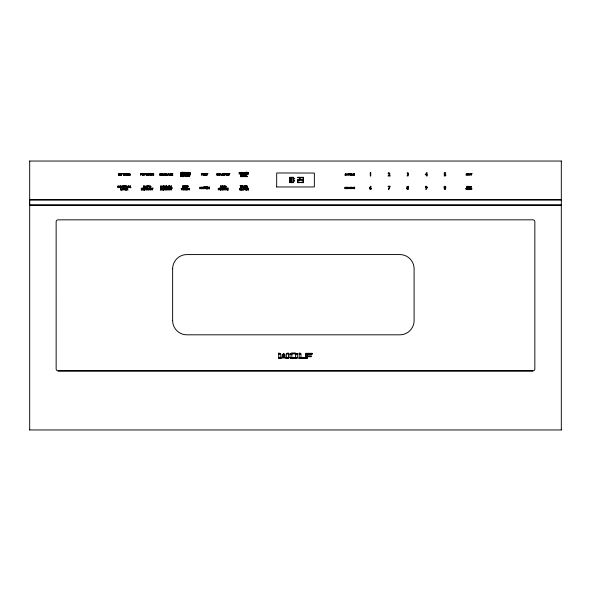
<?xml version="1.0" encoding="UTF-8"?>
<svg xmlns="http://www.w3.org/2000/svg" width="591" height="591" viewBox="0 0 591 591"><rect width="100%" height="100%" fill="white"/><g stroke="black" fill="none" stroke-linecap="round" stroke-linejoin="round"><path stroke-width="0.89" d="M281.737 357.961L278.679 358.264L278.679 353.071L279.898 353.374M284.182 355.819L282.343 356.129L282.343 354.6L282.956 354.29L282.653 354.6M283.872 353.987L283.872 353.374L283.569 353.677M284.485 355.819L284.796 356.129L284.796 354.6L283.266 354.6L283.266 353.677L283.872 353.677M286.325 358.264L288.157 358.574L288.157 357.961M278.679 357.961L288.467 357.961L288.467 353.071L286.938 353.374M289.996 354.29L289.996 353.677L297.332 353.677L297.332 357.961L289.996 357.961L289.996 354.29L292.139 353.987M297.613 182.649L297.613 182.242L300.117 182.242L300.117 182.649L297.613 182.649L297.613 179.974L298.012 179.974L298.012 182.649M299.172 357.961L299.172 353.071L300.398 353.374M300.117 177.307L300.117 177.706L297.613 177.706L297.613 177.307L300.117 177.307L300.117 180.174L297.613 180.174L297.613 179.775L300.117 179.775M304.986 357.961L298.861 358.264L304.986 358.264L304.986 357.658L299.172 357.658M307.431 357.045L307.431 358.264L305.591 358.264L305.591 353.374L312.321 353.374L312.321 353.987L305.591 353.987M29.683 160.988L29.683 430.012M29.602 199.957L29.602 204.966M276.662 186.941L276.706 172.971L314.375 173.052L314.346 186.955L276.706 186.978M561.317 430.012L561.317 160.988M186.911 176.657C187.384 171.021 189.497 178.704 188.263 176.081L185.7 176.657L185.7 174.714L186.8 174.714L185.98 174.966L185.98 175.549L186.771 175.549L185.98 175.8L185.98 176.406L186.83 176.657M351.054 175.231C351.416 171.006 352.997 176.768 352.073 174.803L350.145 175.231L350.145 173.776L350.973 173.776L350.36 173.961L350.951 174.404L350.36 175.039L350.995 175.231M351.29 188.692C351.645 184.466 353.226 190.228 352.302 188.263L350.382 188.692L350.382 187.236L351.209 187.236L350.589 187.428L351.187 187.864L350.589 188.507L351.224 188.692M469.357 189.6C469.712 185.375 471.293 191.137 470.37 189.172L468.449 189.6L468.449 188.145L469.276 188.145L468.656 188.337L469.254 188.773L468.656 189.415L469.291 189.6M426.576 173.599L425.83 174.53L426.591 174.53L426.591 173.599M126.666 189.068L127.833 188.174L126.984 189.098L128.04 190.117L126.666 189.157M182.804 186.645L183.971 185.759L183.121 186.675L184.178 187.694L182.804 186.741M247.348 189.068L248.516 188.174L247.673 189.098L248.722 190.117L247.348 189.157M29.624 199.98L561.398 199.957M29.735 161.048L561.265 161.048M29.735 205.21L561.265 205.21M561.265 199.714L29.735 199.714M561.376 204.944L29.624 204.944M561.265 429.952L29.735 429.952M290.883 177.706L293.387 177.706M303.486 177.706L300.974 177.706L300.974 177.307L303.486 177.307L303.486 182.649L300.974 182.649L300.974 182.242L303.486 182.242M303.486 179.775L300.974 179.775L300.974 180.174L303.486 180.174M289.627 179.974L290.026 179.974M290.883 179.974L291.282 179.974M292.988 179.974L293.387 179.974M300.117 179.974L299.718 179.974L299.718 177.307M303.087 179.974L303.486 179.974M290.883 182.242L293.387 182.242M278.679 353.374L280.208 353.677M288.467 353.374L286.628 353.374L286.628 353.987M299.172 353.374L300.701 353.374L300.701 353.987M278.679 353.677L280.511 353.987M278.679 353.987L280.814 353.987L280.814 357.348M283.266 353.987L284.182 354.29M288.467 353.987L286.325 353.987L286.325 357.348M289.996 353.987L292.442 353.677M297.332 353.987L294.887 353.677M299.172 353.987L301.004 353.987L301.004 357.348M283.266 354.29L284.485 354.6M297.332 354.29L295.197 353.987M305.591 354.29L312.018 353.987M305.591 354.6L311.716 354.29M282.343 354.903L284.796 354.903M305.591 354.903L307.734 354.6M282.343 355.819L284.796 355.819M305.591 355.819L311.405 355.819L311.405 356.735L305.591 356.735M305.591 357.045L307.734 356.735M278.679 357.348L288.467 357.348M289.996 357.348L292.139 357.658M297.332 357.348L295.197 357.658M299.172 357.348L301.314 357.658M289.996 357.658L292.442 357.961M297.332 357.658L294.887 357.961M288.157 358.264L285.409 357.961M532.897 370.889L58.103 370.889A1.95 1.95 0 0 1 56.152 368.939L56.145 221.788A1.95 1.95 0 0 1 58.103 219.837L532.897 219.83A1.95 1.95 0 0 1 534.848 221.788L534.855 368.939A1.958 1.958 0 0 1 532.897 370.904L58.103 370.904M160.907 186.187L161.506 186.941L162.148 186.187C162.008 190.494 163.227 183.69 161.528 186.549C159.836 183.69 161.062 190.494 160.907 186.187M243.049 174.714C243.603 180.78 246.011 171.043 243.906 176.074L243.322 174.714L241.837 174.714L241.837 176.657L242.96 176.657L242.111 176.406L242.111 175.8L242.908 175.8L242.111 175.549L242.111 174.966L242.938 174.714M162.614 173.503C163.168 179.568 165.583 169.831 163.478 174.87L162.894 173.503L161.402 173.503L161.402 175.446L162.532 175.446L161.683 175.195L161.683 174.589L162.473 174.589L161.683 174.338L161.683 173.754L162.503 173.503M312.321 353.374L305.902 353.374M307.431 354.903L307.431 355.819M307.128 358.264L305.902 358.264M304.675 358.264L299.172 358.264M303.087 177.307L303.087 182.649M297.029 353.677L290.299 353.677M297.029 357.961L290.299 357.961M296.726 353.374L290.602 353.374M296.726 358.264L290.602 358.264M295.5 353.071L291.526 353.071M295.5 354.29L295.5 357.348M295.5 358.574L291.828 358.574M292.988 177.307L292.988 182.649M291.828 354.29L291.828 357.348M291.282 177.307L291.282 182.649M285.712 357.348L281.124 357.348M284.796 357.045L282.343 357.045M283.872 356.129L282.653 356.129M280.511 358.264L278.982 358.264M172.631 268.809L172.631 320.573M172.638 268.809A14.236 14.236 0 0 1 186.874 254.581L399.871 254.566A14.236 14.236 0 0 1 414.106 268.809L414.114 320.573A14.243 14.243 0 0 1 399.871 334.816L186.874 334.816A14.236 14.236 0 0 1 172.638 320.573M426.879 187.214C425.815 188.802 425.66 185.352 426.879 187.214M146.575 186.889C145.334 189.15 144.935 183.247 145.305 187.399L146.76 187.347L146.856 185.759L146.575 186.889M168.332 186.889C167.09 189.15 166.692 183.247 167.061 187.399L168.516 187.347L168.612 185.759L168.332 186.889M222.401 174.633C221.16 176.894 220.761 170.991 221.13 175.143L222.585 175.099L222.681 173.503L222.401 174.633M224.728 189.305C223.487 191.565 223.088 185.67 223.457 189.814L224.912 189.77L225.008 188.174L224.728 189.305M389.447 173.784L388.073 176.029L390.156 176.029L390.156 175.586L388.9 175.586L389.816 174.256L389.787 173.2L388.915 172.712L388.147 173.023L388.147 173.614L388.885 173.17L389.447 173.784M444.447 187.192L444.964 189.09L445.481 187.192L444.964 186.623L444.447 187.192M408.514 173.569L408.071 175.948C405.699 175.882 407.93 175.874 408.019 174.81L407.391 174.123C409.26 173.466 405.241 172.609 408.056 172.816L408.514 173.569M444.04 186.97L444.41 189.327L445.518 189.327L445.887 186.97L444.964 186.172L444.04 186.97M406.734 188.293L407.199 189.415L408.64 189.083L408.263 186.298L406.896 186.63L406.734 188.293M160.959 173.998L161.07 175.165L159.799 175.446L159.799 173.503L160.959 173.998M126.999 186.298L127.035 187.694C125.669 184.82 126.156 190.627 125.868 185.759L126.999 186.298M147.351 188.721L147.388 190.117C146.021 187.244 146.509 193.05 146.221 188.174L147.351 188.721M151.281 174.042L151.318 175.446C149.944 172.572 150.439 178.371 150.151 173.503L151.281 174.042M167.105 174.042L166.78 174.522L167.482 175.446L168.509 173.488L169.381 175.446L168.834 174.87L167.142 175.446C165.776 172.572 166.263 178.371 165.975 173.503L167.105 174.042M166.499 188.721L166.536 190.117C165.17 187.244 165.657 193.05 165.369 188.174L166.499 188.721M181.614 175.254L181.651 176.657C180.277 173.784 180.765 179.583 180.484 174.714L181.614 175.254M187.207 188.721L187.244 190.117C185.869 187.244 186.364 193.05 186.076 188.174L187.207 188.721M190.184 172.838L190.228 174.234C188.854 171.36 189.342 177.16 189.061 172.291L190.184 172.838M224.196 174.042L224.24 175.446C222.866 172.572 223.354 178.371 223.073 173.503L224.196 174.042M248.486 172.838L248.53 174.234C247.156 171.36 247.644 177.16 247.363 172.291L248.486 172.838M247.437 186.298L247.474 187.694C246.1 184.82 246.595 190.627 246.307 185.759L247.437 186.298M349.709 174.182C350.227 176.074 348.431 174.5 348.86 173.776L349.709 174.182M349.938 187.643C350.456 189.534 348.668 187.968 349.096 187.236L349.938 187.643M369.656 187.569L369.641 188.987L371.052 189.401L371.407 188.071L370.099 187.739L371.104 186.534L370.823 186.172L369.656 187.569M470.466 174.182C470.983 176.074 469.195 174.5 469.623 173.776L470.466 174.182M471.788 188.551C472.305 190.442 470.517 188.876 470.946 188.145L471.788 188.551M126.71 186.291C126.075 187.369 126.031 185.249 126.71 186.291M147.063 188.706C146.428 189.792 146.383 187.665 147.063 188.706M150.993 174.035C150.358 175.121 150.313 172.993 150.993 174.035M166.817 174.035C166.182 175.121 166.137 172.993 166.817 174.035M166.211 188.706C165.576 189.792 165.532 187.665 166.211 188.706M181.326 175.246C180.683 176.332 180.647 174.205 181.326 175.246M189.896 172.823C189.26 173.909 189.223 171.782 189.896 172.823M186.919 188.706C186.283 189.792 186.239 187.665 186.919 188.706M223.908 174.035C223.272 175.121 223.235 172.993 223.908 174.035M248.198 172.823C247.563 173.909 247.526 171.782 248.198 172.823M247.149 186.291C246.506 187.369 246.469 185.249 247.149 186.291M349.488 174.175C349.015 174.988 348.986 173.392 349.488 174.175M349.724 187.635C349.244 188.448 349.215 186.859 349.724 187.635M470.251 174.175C469.771 174.988 469.742 173.392 470.251 174.175M471.574 188.544C471.093 189.356 471.071 187.761 471.574 188.544M142.823 189.15L141.604 189.866L141.604 188.426L142.823 189.15M161.971 189.15L160.752 189.866L160.752 188.426L161.971 189.15M223.694 186.726L222.467 187.45L222.467 186.002L223.694 186.726M225.828 186.726L224.61 187.45L224.61 186.002L225.828 186.726M346.038 187.968L345.122 188.507L345.122 187.428L346.038 187.968M427.359 187.369L426.045 189.541L425.756 189.194L426.754 187.96L425.779 187.975L425.321 187.148A0.983 0.983 0 0 1 426.318 186.172L427.359 187.369M371.059 188.551L370.535 189.09L369.996 188.219L371.059 188.551M160.848 174.884L160.08 175.195L160.08 174.581L160.848 174.884M141.744 174.057L140.518 175.446L140.518 173.503L141.744 174.057M145.541 174.057L144.315 175.446L144.315 173.503L145.541 174.057M188.455 186.313L187.229 187.694L187.229 185.759L188.455 186.313M240.374 172.853L239.148 174.234L239.148 172.291L240.374 172.853M471.433 186.749L470.517 187.79L470.517 186.328L471.433 186.749M408.307 188.573C407.051 190.339 407.059 186.808 408.307 188.573M121.576 186.726L120.527 187.724L119.493 186.726L120.534 185.729L121.576 186.726M124.029 189.15L122.98 190.147L121.938 189.15L122.98 188.152L124.029 189.15M129.592 186.726L128.535 187.724L127.501 186.726L128.542 185.729L129.592 186.726M141.456 174.049L140.798 174.352L140.798 173.754L141.456 174.049M143.99 174.471L142.941 175.468L141.899 174.471L142.948 173.473L143.99 174.471M145.253 174.049L144.596 174.352L144.596 173.754L145.253 174.049M149.804 174.471L148.755 175.468L147.713 174.471L148.762 173.473L149.804 174.471M149.937 189.15L148.888 190.147L147.853 189.15L148.895 188.152L149.937 189.15M150.964 186.726L149.915 187.724L148.873 186.726L149.915 185.729L150.964 186.726M169.085 189.15L168.036 190.147L167.002 189.15L168.043 188.152L169.085 189.15M188.706 173.259L187.657 174.256L186.623 173.259L187.665 172.262L188.706 173.259M188.167 186.305L187.51 186.608L187.51 186.002L188.167 186.305M202.89 187.938L201.834 188.935L200.8 187.938L201.841 186.941L202.89 187.938M220.709 174.471L219.653 175.468L218.618 174.471L219.66 173.473L220.709 174.471M240.086 172.838L239.429 173.141L239.429 172.542L240.086 172.838M242.62 173.259L241.571 174.256L240.53 173.259L241.571 172.262L242.62 173.259M244.711 189.15L243.662 190.147L242.628 189.15L243.669 188.152L244.711 189.15M470.273 187.059L469.483 187.805L468.707 187.059L469.49 186.313L470.273 187.059M471.219 186.741C470.672 187.546 470.665 185.943 471.219 186.741M160.671 174.02C159.998 175.091 159.976 173.037 160.671 174.02M407.295 186.852C407.398 188.832 409.142 185.988 407.295 186.852M445.865 175.025L445.348 175.941C444.026 176.436 443.531 175.172 445.06 175.549L445.259 174.663L444.247 174.463L444.247 172.757L445.703 172.757L445.703 173.178L444.676 173.178L444.676 173.998L445.865 175.025M119.877 186.342L120.143 187.369L121.192 187.111L120.919 186.084L119.877 186.342M122.33 188.765L122.596 189.792L123.637 189.526L123.371 188.507L122.33 188.765M127.885 186.342L128.151 187.369L129.2 187.111L128.934 186.084L127.885 186.342M142.291 174.094L142.557 175.113L143.606 174.855L143.332 173.828L142.291 174.094M148.105 174.094L148.371 175.113L149.42 174.855L149.146 173.828L148.105 174.094M148.238 188.765L148.504 189.792L149.553 189.526L149.287 188.507L148.238 188.765M149.264 186.342L149.53 187.369L150.572 187.111L150.306 186.084L149.264 186.342M167.386 188.765L167.652 189.792L168.701 189.526L168.435 188.507L167.386 188.765M187.007 172.882L187.273 173.902L188.322 173.643L188.056 172.616L187.007 172.882M201.191 187.554L201.457 188.581L202.499 188.315L202.233 187.295L201.191 187.554M219.002 174.094L219.276 175.113L220.317 174.855L220.051 173.828L219.002 174.094M240.921 172.882L241.187 173.902L242.229 173.643L241.963 172.616L240.921 172.882M243.012 188.765L243.278 189.792L244.327 189.526L244.061 188.507L243.012 188.765M468.995 186.771L469.195 187.539L469.978 187.347L469.779 186.579L468.995 186.771M119.183 174.943C117.232 175.852 119.471 175.158 118.303 174.397C119.094 172.86 118.348 173.732 118.961 174.493L119.183 174.943M117.616 186.224L117.934 187.561L119.234 187.554L118.141 187.369L117.772 186.726L119.212 185.892L117.616 186.224M124.428 188.647L124.745 189.984L126.046 189.977L124.952 189.792L124.583 189.15L126.023 188.307L124.428 188.647M130.397 174.943C128.446 175.852 130.685 175.158 129.518 174.397C130.308 172.86 129.562 173.732 130.183 174.493L130.397 174.943M145.844 173.976L146.162 175.313L147.462 175.298L146.369 175.121L145.999 174.478L147.44 173.636L145.844 173.976M143.111 189.15L142.63 189.977L141.323 190.117L141.323 188.174L142.667 188.33L143.111 189.15M151.281 189.615C149.338 190.531 151.569 189.837 150.402 189.068C151.2 187.539 150.446 188.403 151.067 189.172L151.281 189.615M162.259 189.15L161.779 189.977L160.471 190.117L160.471 188.174L161.816 188.33L162.259 189.15M170.43 189.615C168.487 190.531 170.718 189.837 169.551 189.068C170.348 187.539 169.595 188.403 170.215 189.172L170.43 189.615M181.452 173.732C179.501 174.641 181.733 173.953 180.565 173.185C181.363 171.649 180.61 172.52 181.23 173.281L181.452 173.732M186.401 173.732C184.458 174.641 186.69 173.953 185.522 173.185C186.32 171.649 185.567 172.52 186.187 173.281L186.401 173.732M200.578 188.411C198.635 189.319 200.866 188.625 199.699 187.857C200.497 186.328 199.743 187.192 200.364 187.96L200.578 188.411M223.982 186.726L223.501 187.554L222.194 187.694L222.194 185.759L223.531 185.906L223.982 186.726M226.117 186.726L225.636 187.554L224.329 187.694L224.329 185.759L225.673 185.906L226.117 186.726M239.362 188.647L239.673 189.984L240.973 189.977L239.887 189.792L239.51 189.15L240.951 188.307L239.362 188.647M245.117 188.647L245.428 189.984L246.728 189.977L245.642 189.792L245.265 189.15L246.713 188.307L245.117 188.647M347.39 174.123L347.626 175.128L348.601 175.121L347.501 174.508L348.587 173.872L347.39 174.123M346.252 187.968L345.89 188.588L344.908 188.692L344.908 187.236L345.912 187.347L346.252 187.968M347.626 187.591L347.863 188.595L348.83 188.588L347.737 187.968L348.816 187.34L347.626 187.591M353.388 174.855C351.933 175.542 353.603 175.017 352.731 174.441C353.329 173.296 352.761 173.946 353.226 174.522L353.388 174.855M353.625 188.322C352.162 189.002 353.839 188.485 352.96 187.908C353.558 186.756 352.997 187.406 353.462 187.982L353.625 188.322M466.676 174.855C465.213 175.542 466.89 175.017 466.011 174.441C466.609 173.296 466.048 173.946 466.506 174.522L466.676 174.855M465.937 188.499L466.166 189.504L467.141 189.497L466.048 188.876L467.126 188.248L465.937 188.499M467.252 187.413C465.789 188.093 467.466 187.576 466.587 187C466.646 185.98 467.363 186.364 466.787 186.882L467.252 187.413M127.604 174.094L127.885 175.121L128.712 175.135L128.343 174.485L128.993 174.485L128.993 175.313L127.722 175.342L127.22 174.485L127.73 173.614L128.956 173.643L127.604 174.094M169.912 174.094L170.186 175.121L171.021 175.135L170.644 174.485L171.294 174.485L171.294 175.313L170.023 175.342L169.521 174.485L170.031 173.614L171.257 173.643L169.912 174.094M216.912 174.094L217.192 175.121L218.02 175.135L217.643 174.485L218.301 174.485L218.301 175.313L217.023 175.342L216.528 174.485L217.03 173.614L218.256 173.643L216.912 174.094M183.675 188.174L183.151 189.519L182.604 188.174L181.806 189.519C180.27 185.389 181.962 193.094 182.471 188.544L183.166 190.139L183.675 188.174M245.435 172.291L244.91 173.628L244.364 172.291L243.566 173.628C242.029 169.506 243.714 177.211 244.231 172.661L244.925 174.249L245.435 172.291M144.034 186.172L143.746 186.874L144.352 186.874L144.034 186.172M168.405 173.917L168.117 174.618L168.723 174.618L168.405 173.917M163.574 186.172L163.279 186.874L163.884 186.874L163.574 186.172M169.713 186.172L169.425 186.874L170.023 186.874L169.713 186.172M187.835 175.128L187.546 175.83L188.152 175.83L187.835 175.128M184.887 188.595L184.599 189.297L185.197 189.297L184.887 188.595M221.004 186.172L220.716 186.874L221.315 186.874L221.004 186.172M351.748 174.086L351.534 174.611L351.985 174.611L351.748 174.086M351.985 187.546L351.771 188.078L352.221 188.078L351.985 187.546M468.729 174.086L468.508 174.611L468.966 174.611L468.729 174.086M470.052 188.455L469.838 188.987L470.288 188.987L470.052 188.455M143.945 185.744L143.111 187.694L143.635 187.125L145.009 187.694L143.945 185.744M163.478 185.744L162.643 187.694L163.175 187.125L164.542 187.694L163.478 185.744M169.617 185.744L168.782 187.694L169.314 187.125L170.681 187.694L169.617 185.744M184.791 188.167L183.956 190.117L184.488 189.548L185.855 190.117L184.791 188.167M220.908 185.744L220.074 187.694L220.606 187.125L221.972 187.694L220.908 185.744M468.656 173.761L468.028 175.231L468.427 174.803L469.453 175.231L468.656 173.761M389.565 186.667L388.361 189.356L388.782 189.541L390.267 186.217L388.147 186.217L388.147 186.667L389.565 186.667M189.312 188.61L188.714 189.356L188.071 188.61C188.219 192.91 186.992 186.113 188.692 188.972C190.391 186.113 189.164 192.91 189.319 188.61M202.898 173.931L202.299 174.685L201.657 173.931C201.797 178.238 200.578 171.442 202.277 174.301C203.976 171.442 202.75 178.238 202.905 173.931M226.309 173.931L225.71 174.685L225.068 173.931C225.208 178.238 223.989 171.442 225.688 174.301C227.387 171.442 226.154 178.238 226.309 173.931M219.734 188.61L219.135 189.356L218.493 188.61C218.64 192.91 217.414 186.113 219.113 188.972C220.812 186.113 219.586 192.91 219.741 188.61M244.172 186.187L243.573 186.941L242.931 186.187C243.078 190.494 241.852 183.69 243.551 186.549C245.25 183.69 244.024 190.494 244.179 186.187M426.857 172.712L425.195 174.737L426.591 174.958L426.591 176.029L427.057 176.029L427.411 174.958L426.857 172.712M182.855 172.291L181.755 172.291L181.755 174.234L182.885 174.234L182.035 173.983L182.035 173.377L182.826 173.377L182.035 173.126L182.035 172.542L182.855 172.291M183.395 172.291L183.173 174.234L183.439 172.735C185.936 177.994 184.82 168.494 184.71 173.798L183.395 172.291M247.031 172.291L245.93 172.291L245.93 174.234L247.06 174.234L246.211 173.983L246.211 173.377L247.001 173.377L246.211 173.126L246.211 172.542L247.031 172.291M370.742 172.757L370.269 172.757L370.269 176.029L370.742 176.029L370.742 172.757M120.586 173.503L119.485 173.503L119.485 175.446L120.616 175.446L119.766 175.195L119.766 174.589L120.564 174.589L119.766 174.338L119.766 173.754L120.586 173.503M124.088 173.503L120.749 173.754L121.421 173.754L121.421 175.446L121.694 173.754L123.142 173.754L123.416 175.446L123.416 173.754L124.088 173.503M124.635 173.503L124.354 175.446L124.635 173.503M125.285 173.503L125.063 175.446L125.322 173.946C127.826 179.206 126.703 169.706 126.6 175.002L125.285 173.503M152.086 173.503L151.865 175.446L152.123 173.946C154.628 179.206 153.512 169.706 153.401 175.002L152.086 173.503M165.65 173.503L164.549 173.503L164.549 175.446L165.672 175.446L164.83 175.195L164.83 174.589L165.62 174.589L164.83 174.338L164.83 173.754L165.65 173.503M172.801 173.503L171.7 173.503L171.7 175.446L172.831 175.446L171.981 175.195L171.981 174.589L172.771 174.589L171.981 174.338L171.981 173.754L172.801 173.503M204.7 173.503L203.6 173.503L203.6 175.446L204.73 175.446L203.88 175.195L203.88 174.589L204.678 174.589L203.88 174.338L203.88 173.754L204.7 173.503M205.299 173.503L205.025 175.446L206.178 175.446L205.299 175.195L205.299 173.503M207.877 173.503L206.259 173.503L206.931 173.754L206.931 175.446L207.205 173.754L207.877 173.503M228.111 173.503L227.01 173.503L227.01 175.446L228.141 175.446L227.291 175.195L227.291 174.589L228.082 174.589L227.291 174.338L227.291 173.754L228.111 173.503M229.892 173.503L228.266 173.503L228.939 173.754L228.939 175.446L229.219 173.754L229.892 173.503M345.351 173.776L345.144 175.231L345.351 173.776M345.838 173.776L345.676 175.231L345.868 174.109C347.538 177.573 346.873 171.641 346.828 174.899L345.838 173.776M354.445 173.776L353.617 173.776L353.617 175.231L354.467 175.231L353.832 175.039L354.423 174.589L353.832 173.961L354.445 173.776M467.998 173.776L466.779 173.776L467.282 173.961L467.282 175.231L467.488 173.961L467.998 173.776M472.002 173.776L470.783 173.776L471.286 173.961L471.286 175.231L471.5 173.961L472.002 173.776M183.299 174.714L182.198 174.714L182.198 176.657L183.328 176.657L182.479 176.406L182.479 175.8L183.269 175.8L182.479 175.549L182.479 174.966L183.299 174.714M183.904 174.714L183.624 176.657L183.904 175.808L184.99 175.808C185.271 178.741 185.271 172.624 184.99 175.557L183.904 175.557L183.904 174.714M190.479 174.714L188.861 174.714L189.534 174.966L189.534 176.657L189.807 174.966L190.479 174.714M240.714 174.714L240.434 176.657L241.593 176.657L240.714 176.406L240.714 174.714M246.085 174.714L244.977 174.714L244.977 176.657L246.107 176.657L245.258 176.406L245.258 175.8L246.055 175.8L245.258 175.549L245.258 174.966L246.085 174.714M246.683 174.714L246.403 176.657L247.555 176.657L246.683 176.406L246.683 174.714M290.026 177.307L289.627 177.307L289.627 182.649L290.026 182.649L290.026 177.307M293.387 177.307L290.883 177.307L290.883 182.649L293.387 182.649L293.387 177.307M294.643 178.504L294.244 178.91L294.643 178.504M294.643 180.647L294.244 181.045L294.643 180.647M122.138 185.759L121.916 187.694L122.182 186.202C124.679 191.454 123.563 181.954 123.453 187.258L122.138 185.759M125.602 185.759L123.977 185.759L124.649 186.002L124.649 187.694L124.93 186.002L125.602 185.759M130.205 185.759L129.924 187.694L131.084 187.694L130.205 187.45L130.205 185.759M148.696 185.759L147.078 185.759L147.75 186.002L147.75 187.694L148.023 186.002L148.696 185.759M164.978 185.759L164.756 187.694L165.015 186.202C167.519 191.454 166.396 181.954 166.293 187.258L164.978 185.759M171.176 185.759L170.895 187.694L172.047 187.694L171.176 187.45L171.176 185.759M182.804 185.759L182.523 187.694L182.804 185.759M185.493 185.759L184.392 185.759L184.392 187.694L185.522 187.694L184.673 187.45L184.673 186.845L185.471 186.845L184.673 186.593L184.673 186.002L185.493 185.759M186.919 185.759L185.818 185.759L185.818 187.694L186.948 187.694L186.099 187.45L186.099 186.845L186.889 186.845L186.099 186.593L186.099 186.002L186.919 185.759M241.675 185.759L240.049 185.759L240.722 186.002L240.722 187.694L241.002 186.002L241.675 185.759M242.221 185.759L241.941 187.694L242.221 185.759M245.982 185.759L244.873 185.759L244.873 187.694L246.004 187.694L245.154 187.45L245.154 186.845L245.952 186.845L245.154 186.593L245.154 186.002L245.982 185.759M468.574 186.328L467.355 186.328L467.858 186.52L467.858 187.79L468.072 186.52L468.574 186.328M204.272 186.963L203.23 186.963L203.23 188.906L203.511 188.004L204.272 188.004L203.511 187.753L203.511 187.214L204.272 186.963M206.023 186.963L204.405 186.963L205.077 187.214L205.077 188.906L205.35 187.214L206.023 186.963M207.389 186.963L206.289 186.963L206.289 188.906L207.411 188.906L206.569 188.655L206.569 188.056L207.36 188.056L206.569 187.805L206.569 187.214L207.389 186.963M207.929 186.963L207.707 188.906L207.973 187.413C210.47 192.666 209.354 183.166 209.244 188.47L207.929 186.963M347.338 187.236L346.511 187.236L346.511 188.692L347.353 188.692L346.718 188.507L347.316 188.056L346.718 187.428L347.338 187.236M354.681 187.236L353.854 187.236L353.854 188.692L354.696 188.692L354.061 188.507L354.659 188.056L354.061 187.428L354.681 187.236M120.904 188.174L120.623 190.117L121.783 190.117L120.904 189.866L120.904 188.174M126.666 188.174L126.385 190.117L126.666 188.174M144.559 188.174L143.458 188.174L143.458 190.117L144.588 190.117L143.739 189.866L143.739 189.268L144.529 189.268L143.739 189.017L143.739 188.426L144.559 188.174M145.918 188.174L144.884 188.174L144.884 190.117L145.164 189.216L145.918 189.216L145.164 188.965L145.164 188.426L145.918 188.174M153.047 188.174L151.422 188.174L152.094 188.426L152.094 190.117L152.375 188.426L153.047 188.174M163.707 188.174L162.606 188.174L162.606 190.117L163.737 190.117L162.887 189.866L162.887 189.268L163.677 189.268L162.887 189.017L162.887 188.426L163.707 188.174M165.066 188.174L164.032 188.174L164.032 190.117L164.313 189.216L165.066 189.216L164.313 188.965L164.313 188.426L165.066 188.174M172.195 188.174L170.57 188.174L171.242 188.426L171.242 190.117L171.523 188.426L172.195 188.174M220.724 188.174L220.443 190.117L220.724 188.174M221.366 188.174L221.145 190.117L221.411 188.625C223.908 193.878 222.792 184.377 222.689 189.681L221.366 188.174M226.848 188.174L225.23 188.174L225.902 188.426L225.902 190.117L226.176 188.426L226.848 188.174M228.215 188.174L227.114 188.174L227.114 190.117L228.244 190.117L227.395 189.866L227.395 189.268L228.185 189.268L227.395 189.017L227.395 188.426L228.215 188.174M241.593 188.174L241.313 190.117L242.465 190.117L241.593 189.866L241.593 188.174M247.348 188.174L247.075 190.117L247.348 188.174M467.607 188.145L467.4 189.6L468.264 189.6L467.607 189.415L467.607 188.145"/></g></svg>
